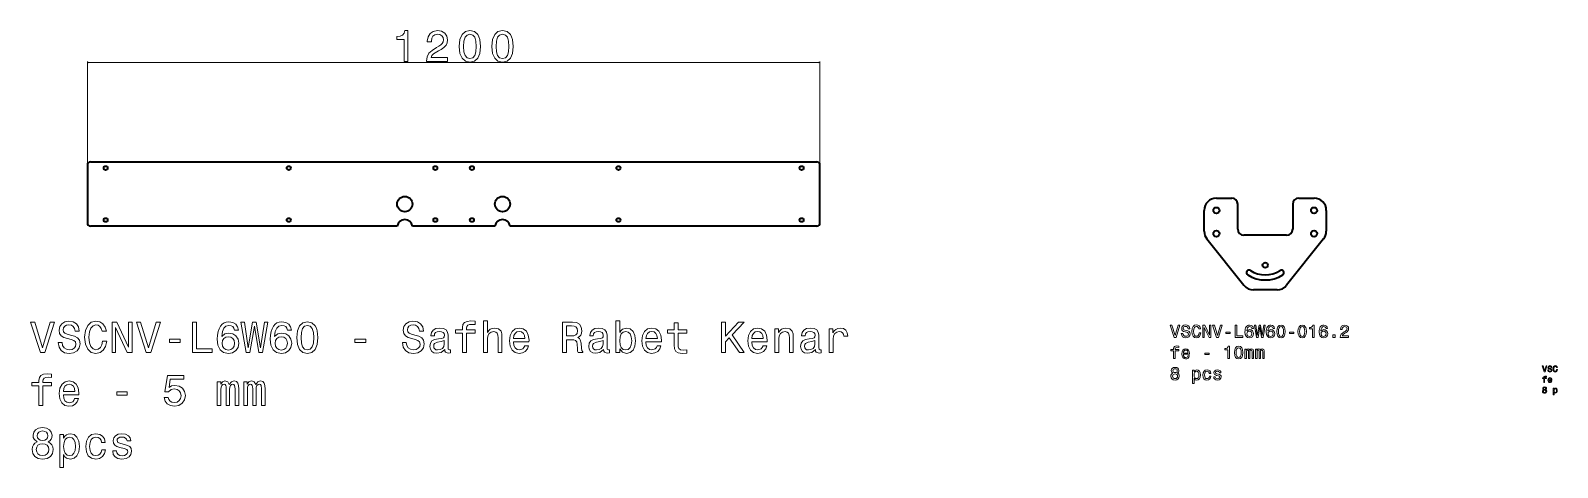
# Model space of a CAD drawing. Extents: x -6853 to 6025, y 489 to 1946.
# Drawn here: x -6853 to -4352, y 767 to 1481 of the extents above; entities that cross this region are included whole.
import ezdxf

# ---------------------------------------------------------------- set-up
doc = ezdxf.new("R2010")
doc.units = 0

msp = doc.modelspace()

# ---------------------------------------------------------------- linework, layer by layer
at = {"color": 7, "lineweight": 13}
for p, q in [((-6759.9, 1263.4), (-6759.9, 1430.8)), ((-6759.9, 1428.8), (-5559.9, 1428.8)), ((-5559.9, 1263.4), (-5559.9, 1430.8))]:
    msp.add_line(p, q, dxfattribs=at)
at = {"color": 7, "lineweight": 35}
for p, q in [((-6759.9, 1261.4), (-6759.9, 1166.4)), ((-6754.9, 1266.4), (-5564.9, 1266.4)), ((-5559.9, 1166.4), (-5559.9, 1261.4)), ((-4910.5, 1207.1), (-4885.5, 1207.1)), ((-4775.5, 1207.1), (-4750.5, 1207.1)), ((-4930.5, 1152.9), (-4930.5, 1187.1)), ((-4875.5, 1156.5), (-4875.5, 1197.1)), ((-4785.5, 1197.1), (-4785.5, 1156.5)), ((-4730.5, 1187.1), (-4730.5, 1152.9)), ((-6252.2, 1161.4), (-6754.9, 1161.4)), ((-6092.2, 1161.4), (-6227.5, 1161.4)), ((-5564.9, 1161.4), (-6067.5, 1161.4)), ((-4926.2, 1140.4), (-4865.5, 1064.6)), ((-4795.5, 1146.5), (-4865.5, 1146.5)), ((-4734.9, 1140.4), (-4795.5, 1064.6)), ((-4811.1, 1057.1), (-4849.9, 1057.1))]:
    msp.add_line(p, q, dxfattribs=at)
at = {"color": 7, "lineweight": 13}
for points in [[(-6241.2, 1430.8), (-6234.7, 1430.8), (-6234.7, 1481.2), (-6239.6, 1481.2), (-6240.9, 1476.8), (-6243.5, 1473.8), (-6247.4, 1472.1), (-6252.9, 1471.5), (-6252.9, 1466.4), (-6241.2, 1466.4)], [(-6204.1, 1430.8), (-6169.8, 1430.8), (-6169.8, 1437), (-6196.9, 1437), (-6195.4, 1440.4), (-6192.8, 1443.2), (-6184.8, 1448.3), (-6180.6, 1450.5), (-6175.8, 1453.6), (-6172.4, 1457.2), (-6170.5, 1461.4), (-6169.8, 1466.2), (-6171, 1472.3), (-6174.4, 1477.1), (-6179.6, 1480.1), (-6186.3, 1481.2), (-6193.2, 1479.9), (-6198.5, 1476.5), (-6201.8, 1471.1), (-6203, 1464), (-6203, 1463), (-6196.4, 1463), (-6196.4, 1463.6), (-6195.8, 1468.5), (-6193.8, 1472.1), (-6190.7, 1474.4), (-6186.6, 1475.2), (-6182.5, 1474.5), (-6179.4, 1472.7), (-6177.3, 1469.8), (-6176.6, 1466.3), (-6177.1, 1463), (-6178.5, 1460.2), (-6180.8, 1457.7), (-6184, 1455.6), (-6188.2, 1453.3), (-6195.3, 1448.8), (-6200.3, 1444.1), (-6203.2, 1438.3), (-6204.1, 1431)], [(-6150.6, 1455.2), (-6149.5, 1443.9), (-6146.1, 1435.8), (-6140.7, 1430.9), (-6133.2, 1429.4), (-6125.8, 1430.9), (-6120.4, 1435.8), (-6117.1, 1443.9), (-6115.9, 1455.2), (-6117.1, 1466.5), (-6118.4, 1470.9), (-6120.4, 1474.6), (-6125.8, 1479.5), (-6133.2, 1481.2), (-6140.7, 1479.5), (-6146.1, 1474.5), (-6149.5, 1466.5)], [(-6097.2, 1455.2), (-6096.1, 1443.9), (-6092.7, 1435.8), (-6087.3, 1430.9), (-6079.8, 1429.4), (-6072.4, 1430.9), (-6067, 1435.8), (-6063.7, 1443.9), (-6062.5, 1455.2), (-6063.7, 1466.5), (-6065.1, 1470.9), (-6067, 1474.6), (-6072.4, 1479.5), (-6079.8, 1481.2), (-6087.3, 1479.5), (-6092.7, 1474.5), (-6096.1, 1466.5)], [(-6143.6, 1455.2), (-6143.1, 1463.9), (-6141.3, 1470.2), (-6138, 1473.9), (-6133.2, 1475.2), (-6128.4, 1473.9), (-6125.2, 1470.2), (-6123.4, 1463.9), (-6122.8, 1455.2), (-6123.4, 1446.4), (-6125.2, 1440.2), (-6128.4, 1436.5), (-6133.2, 1435.3), (-6138, 1436.5), (-6141.3, 1440.2), (-6143.1, 1446.4)], [(-6090.3, 1455.2), (-6089.7, 1463.9), (-6087.9, 1470.2), (-6084.6, 1473.9), (-6079.8, 1475.2), (-6075.1, 1473.9), (-6071.8, 1470.2), (-6070, 1463.9), (-6069.4, 1455.2), (-6070, 1446.4), (-6071.8, 1440.2), (-6075.1, 1436.5), (-6079.8, 1435.3), (-6084.6, 1436.5), (-6087.9, 1440.2), (-6089.7, 1446.4)], [(-6820.7, 1004.6), (-6833.2, 962.1), (-6846.1, 1004.6), (-6852.9, 1004.6), (-6836.8, 954.6), (-6829.6, 954.6), (-6813.8, 1004.6)], [(-6801.2, 971.1), (-6807.8, 971.1), (-6806.3, 963.4), (-6802.7, 957.8), (-6797.2, 954.4), (-6789.7, 953.2), (-6782.3, 954.3), (-6776.7, 957.5), (-6773.2, 962.5), (-6771.9, 969), (-6773, 974.9), (-6776, 978.8), (-6780.9, 981.3), (-6787.4, 983.2), (-6793.1, 984.5), (-6796.7, 986.1), (-6798.8, 988.4), (-6799.5, 992), (-6798.8, 995.3), (-6797, 997.7), (-6794.1, 999.4), (-6790.1, 999.9), (-6786.1, 999.2), (-6782.9, 997.3), (-6780.8, 994), (-6779.8, 989.6), (-6773.3, 989.6), (-6773.3, 989.8), (-6774.4, 996.6), (-6777.8, 1001.6), (-6783.1, 1004.8), (-6790.3, 1005.9), (-6796.8, 1004.8), (-6801.9, 1001.8), (-6805.1, 997.1), (-6806.2, 991), (-6805.3, 985.6), (-6802.6, 981.9), (-6798.3, 979.5), (-6792.3, 977.6), (-6786.5, 976), (-6782.1, 974.4), (-6779.4, 972.1), (-6778.5, 968.3), (-6779.4, 964.5), (-6781.6, 961.6), (-6785, 959.8), (-6789.4, 959.2), (-6794.3, 960), (-6798, 962.3), (-6800.4, 966.1)], [(-6734.8, 973.1), (-6736.2, 967.1), (-6738.6, 962.8), (-6741.9, 960.1), (-6745.8, 959.2), (-6750.5, 960.5), (-6754.2, 964.4), (-6756.6, 970.8), (-6757.4, 979.6), (-6756.6, 988.3), (-6754.2, 994.7), (-6750.6, 998.6), (-6745.8, 999.9), (-6742.3, 999.2), (-6739.4, 997.2), (-6737.1, 994), (-6735.5, 989.5), (-6728.7, 989.5), (-6730.8, 996.3), (-6734.6, 1001.5), (-6739.7, 1004.8), (-6745.8, 1005.9), (-6753.4, 1004.1), (-6759.3, 999.1), (-6763, 990.8), (-6764.3, 979.6), (-6763, 968.3), (-6759.3, 960), (-6753.4, 954.9), (-6745.8, 953.2), (-6739.1, 954.6), (-6733.7, 958.4), (-6729.9, 964.6), (-6727.9, 973.1)], [(-6719.5, 954.6), (-6713.5, 954.6), (-6713.5, 995.6), (-6694.4, 954.6), (-6686.7, 954.6), (-6686.7, 1004.6), (-6692.7, 1004.6), (-6692.7, 963.6), (-6711.7, 1004.6), (-6719.5, 1004.6)], [(-6647.2, 1004.6), (-6659.7, 962.1), (-6672.6, 1004.6), (-6679.4, 1004.6), (-6663.3, 954.6), (-6656.1, 954.6), (-6640.3, 1004.6)], [(-6587.6, 954.6), (-6555.5, 954.6), (-6555.5, 960.6), (-6581, 960.6), (-6581, 1004.6), (-6587.6, 1004.6)], [(-6512.3, 991.1), (-6513.7, 996.9), (-6516.8, 1001.2), (-6521.7, 1004), (-6528.1, 1004.9), (-6532.3, 1004.4), (-6536, 1003), (-6539.2, 1000.8), (-6542, 997.6), (-6544.1, 993.7), (-6545.7, 988.9), (-6546.7, 983.2), (-6547, 976.8), (-6545.9, 966.5), (-6542.3, 959.1), (-6536.7, 954.6), (-6528.9, 953.1), (-6521.9, 954.4), (-6516.6, 957.8), (-6513.1, 963.1), (-6511.9, 969.9), (-6513.1, 976.8), (-6516.4, 982), (-6521.5, 985.3), (-6527.9, 986.5), (-6534.7, 985), (-6539.8, 980.9), (-6538.7, 988.9), (-6536.4, 994.5), (-6532.9, 997.9), (-6528, 999.1), (-6524.4, 998.5), (-6521.7, 997), (-6519.9, 994.5), (-6518.9, 991.1)], [(-6499.8, 954.6), (-6493.5, 954.6), (-6486.3, 997.9), (-6478.9, 954.6), (-6472.8, 954.6), (-6464, 1004.6), (-6469.8, 1004.6), (-6476, 962.1), (-6483.1, 1004.6), (-6489.4, 1004.6), (-6496.4, 962.1), (-6502.6, 1004.6), (-6508.5, 1004.6)], [(-6425.6, 991.1), (-6426.9, 996.9), (-6430.1, 1001.2), (-6435, 1004), (-6441.3, 1004.9), (-6445.6, 1004.4), (-6449.3, 1003), (-6452.5, 1000.8), (-6455.2, 997.6), (-6457.4, 993.7), (-6459, 988.9), (-6460, 983.2), (-6460.3, 976.8), (-6459.1, 966.5), (-6455.6, 959.1), (-6449.9, 954.6), (-6442.1, 953.1), (-6435.1, 954.4), (-6429.8, 957.8), (-6426.4, 963.1), (-6425.1, 969.9), (-6426.4, 976.8), (-6429.7, 982), (-6434.8, 985.3), (-6441.1, 986.5), (-6448, 985), (-6453.1, 980.9), (-6452, 988.9), (-6449.7, 994.5), (-6446.2, 997.9), (-6441.3, 999.1), (-6437.7, 998.5), (-6434.9, 997), (-6433.1, 994.5), (-6432.2, 991.1)], [(-6416.8, 979), (-6415.8, 967.7), (-6412.4, 959.6), (-6407, 954.7), (-6399.5, 953.1), (-6392.1, 954.7), (-6386.7, 959.6), (-6383.3, 967.7), (-6382.2, 979), (-6383.3, 990.2), (-6384.7, 994.7), (-6386.7, 998.4), (-6392.1, 1003.3), (-6399.5, 1004.9), (-6407, 1003.3), (-6412.4, 998.3), (-6415.8, 990.2)], [(-6237.4, 971.1), (-6243.9, 971.1), (-6242.5, 963.4), (-6238.9, 957.8), (-6233.3, 954.4), (-6225.8, 953.2), (-6218.4, 954.3), (-6212.9, 957.5), (-6209.3, 962.5), (-6208.1, 969), (-6209.1, 974.9), (-6212.2, 978.8), (-6217.1, 981.3), (-6223.6, 983.2), (-6229.2, 984.5), (-6232.9, 986.1), (-6235, 988.4), (-6235.6, 992), (-6235, 995.3), (-6233.1, 997.7), (-6230.2, 999.4), (-6226.3, 999.9), (-6222.2, 999.2), (-6219.1, 997.3), (-6217, 994), (-6216, 989.6), (-6209.4, 989.6), (-6209.4, 989.8), (-6210.6, 996.6), (-6214, 1001.6), (-6219.3, 1004.8), (-6226.5, 1005.9), (-6233, 1004.8), (-6238, 1001.8), (-6241.3, 997.1), (-6242.4, 991), (-6241.5, 985.6), (-6238.7, 981.9), (-6234.4, 979.5), (-6228.5, 977.6), (-6222.7, 976), (-6218.3, 974.4), (-6215.6, 972.1), (-6214.7, 968.3), (-6215.5, 964.5), (-6217.8, 961.6), (-6221.2, 959.8), (-6225.6, 959.2), (-6230.5, 960), (-6234.2, 962.3), (-6236.6, 966.1)], [(-6145.4, 986.5), (-6145.4, 954.6), (-6139, 954.6), (-6139, 986.5), (-6124.6, 986.5), (-6124.6, 992), (-6139, 992), (-6139, 994.3), (-6138.5, 997.2), (-6136.9, 999.2), (-6134.1, 1000.3), (-6130, 1000.7), (-6124.6, 1000.5), (-6124.6, 1005.9), (-6131.5, 1006.3), (-6137.7, 1005.6), (-6142, 1003.7), (-6144.6, 1000.3), (-6145.4, 995.5), (-6145.4, 992), (-6157, 992), (-6157, 986.5)], [(-6110.8, 954.6), (-6104.4, 954.6), (-6104.4, 976.9), (-6103.8, 982), (-6101.7, 985.8), (-6098.5, 988.1), (-6094.1, 988.9), (-6090.7, 988.2), (-6088.5, 986.3), (-6087.4, 983), (-6087.1, 978.7), (-6087.1, 954.6), (-6080.7, 954.6), (-6080.7, 980), (-6081, 985.1), (-6082.3, 989.4), (-6086.6, 993.2), (-6093.2, 994.6), (-6096.8, 994.1), (-6099.9, 992.7), (-6102.5, 990.6), (-6104.4, 987.6), (-6104.4, 1006.3), (-6110.8, 1006.3)], [(-5981.8, 954.6), (-5975.1, 954.6), (-5975.1, 975.7), (-5968.3, 975.7), (-5963.2, 975.5), (-5960.1, 974.4), (-5958.3, 972.1), (-5957.6, 967.8), (-5957.3, 961.3), (-5956.8, 957.1), (-5956, 954.6), (-5948.4, 954.6), (-5948.4, 955.9), (-5950.1, 957.9), (-5950.6, 961.7), (-5951.1, 969.8), (-5952.4, 975.7), (-5954, 977.6), (-5956.6, 979), (-5953.7, 980.8), (-5951.7, 983.3), (-5950.4, 986.5), (-5950, 990.3), (-5951, 996.3), (-5953.9, 1000.9), (-5958.6, 1003.6), (-5965.1, 1004.6), (-5981.8, 1004.6)], [(-5887.9, 960.5), (-5883.3, 955), (-5876.9, 953.2), (-5870.8, 954.6), (-5866, 958.7), (-5862.9, 965.2), (-5861.8, 973.9), (-5862.9, 982.7), (-5866, 989.1), (-5870.8, 993.2), (-5876.9, 994.6), (-5883.2, 992.7), (-5885.8, 990.4), (-5887.9, 987.3), (-5887.9, 1006.3), (-5894.3, 1006.3), (-5894.3, 954.6), (-5887.9, 954.6)], [(-5798.7, 986.5), (-5798.7, 967.2), (-5798.3, 960.9), (-5796.2, 956.6), (-5792.2, 954.1), (-5785.4, 953.2), (-5777.9, 953.6), (-5777.9, 959), (-5783.3, 958.6), (-5788.3, 959.2), (-5791, 961), (-5792.1, 964), (-5792.3, 968.2), (-5792.3, 986.5), (-5777.9, 986.5), (-5777.9, 992), (-5792.3, 992), (-5792.3, 1003.3), (-5798.7, 1003.3), (-5798.7, 992), (-5809.6, 992), (-5809.6, 986.5)], [(-5721.2, 954.6), (-5714.5, 954.6), (-5714.5, 972.4), (-5708.6, 978.7), (-5691.8, 954.6), (-5683.8, 954.6), (-5703.9, 983.5), (-5684.3, 1004.6), (-5693.1, 1004.6), (-5714.5, 981.4), (-5714.5, 1004.6), (-5721.2, 1004.6)], [(-6625.1, 971.1), (-6607.6, 971.1), (-6607.6, 976.8), (-6625.1, 976.8)], [(-6518.9, 969.8), (-6519.6, 965.3), (-6521.7, 961.8), (-6524.9, 959.5), (-6528.9, 958.8), (-6533.2, 959.5), (-6536.4, 961.8), (-6538.5, 965.2), (-6539.2, 969.8), (-6538.5, 974.2), (-6536.4, 977.6), (-6533.1, 979.8), (-6528.7, 980.6), (-6524.8, 979.8), (-6521.7, 977.7), (-6519.6, 974.3)], [(-6432.1, 969.8), (-6432.9, 965.3), (-6434.9, 961.8), (-6438.2, 959.5), (-6442.2, 958.8), (-6446.5, 959.5), (-6449.7, 961.8), (-6451.8, 965.2), (-6452.4, 969.8), (-6451.7, 974.2), (-6449.7, 977.6), (-6446.4, 979.8), (-6441.9, 980.6), (-6438, 979.8), (-6434.9, 977.7), (-6432.9, 974.3)], [(-6409.9, 979), (-6409.3, 987.7), (-6407.5, 994), (-6404.3, 997.6), (-6399.5, 998.9), (-6394.7, 997.6), (-6391.5, 994), (-6389.7, 987.7), (-6389.1, 979), (-6389.7, 970.2), (-6391.5, 963.9), (-6394.7, 960.3), (-6399.5, 959), (-6404.3, 960.3), (-6407.5, 963.9), (-6409.3, 970.2)], [(-6321.5, 971.1), (-6304, 971.1), (-6304, 976.8), (-6321.5, 976.8)], [(-6174.5, 959.6), (-6174.5, 959.4), (-6174.2, 956.9), (-6173.1, 955.2), (-6168.6, 953.8), (-6165, 954.4), (-6165, 959.3), (-6166.6, 959.1), (-6168.6, 960), (-6168.9, 962.9), (-6168.9, 982.9), (-6169.8, 988.1), (-6172.3, 991.7), (-6176.7, 993.8), (-6182.9, 994.6), (-6189, 993.8), (-6193.4, 991.3), (-6196.2, 987.5), (-6197.2, 982.4), (-6197.2, 982), (-6191.5, 982), (-6191, 985), (-6189.4, 987.2), (-6186.8, 988.5), (-6183.1, 989), (-6179.6, 988.6), (-6177.1, 987.6), (-6175.6, 985.7), (-6175.1, 983.1), (-6175.3, 980.1), (-6176.5, 978.6), (-6179.4, 977.8), (-6184.8, 977.3), (-6191, 976), (-6195.4, 973.7), (-6198, 970.1), (-6198.8, 964.7), (-6198, 960), (-6195.8, 956.4), (-6192.2, 954.2), (-6187.2, 953.4), (-6180.5, 954.9)], [(-6061.9, 972.1), (-6036.5, 972.1), (-6036.4, 975), (-6037.6, 983.3), (-6040.8, 989.5), (-6045.8, 993.2), (-6052.5, 994.6), (-6059.1, 993.2), (-6064.1, 989.1), (-6067.3, 982.6), (-6068.5, 973.9), (-6067.4, 965.1), (-6064.2, 958.6), (-6059.2, 954.6), (-6052.7, 953.2), (-6047.1, 954.1), (-6042.5, 956.6), (-6039.1, 960.5), (-6037.2, 965.7), (-6043.4, 965.7), (-6044.7, 962.8), (-6046.6, 960.6), (-6051.9, 958.9), (-6056, 959.7), (-6059.1, 962.2), (-6061.1, 966.3), (-6061.9, 971.9)], [(-6061.9, 977.4), (-6061.1, 982.4), (-6059.1, 986), (-6056.2, 988.3), (-6052.3, 989.1), (-6048.5, 988.3), (-6045.5, 986), (-6043.7, 982.4), (-6043.1, 977.4)], [(-5967, 998.4), (-5962.6, 998), (-5959.5, 996.6), (-5957.5, 994.1), (-5956.9, 990.2), (-5957.6, 986), (-5959.6, 983.5), (-5962.9, 982.2), (-5967.4, 981.8), (-5975.1, 981.8), (-5975.1, 998.4)], [(-5914.3, 959.6), (-5914.3, 959.4), (-5914, 956.9), (-5912.9, 955.2), (-5908.3, 953.8), (-5904.8, 954.4), (-5904.8, 959.3), (-5906.3, 959.1), (-5908.3, 960), (-5908.7, 962.9), (-5908.7, 982.9), (-5909.6, 988.1), (-5912.1, 991.7), (-5916.5, 993.8), (-5922.7, 994.6), (-5928.7, 993.8), (-5933.2, 991.3), (-5936, 987.5), (-5936.9, 982.4), (-5936.9, 982), (-5931.2, 982), (-5930.7, 985), (-5929.2, 987.2), (-5926.6, 988.5), (-5922.9, 989), (-5919.4, 988.6), (-5916.8, 987.6), (-5915.3, 985.7), (-5914.8, 983.1), (-5915.1, 980.1), (-5916.3, 978.6), (-5919.1, 977.8), (-5924.5, 977.3), (-5930.7, 976), (-5935.1, 973.7), (-5937.7, 970.1), (-5938.5, 964.7), (-5937.8, 960), (-5935.6, 956.4), (-5932, 954.2), (-5927, 953.4), (-5920.3, 954.9)], [(-5868.3, 973.9), (-5869, 967.5), (-5870.9, 962.7), (-5874, 959.8), (-5877.9, 958.9), (-5882.2, 959.8), (-5885.3, 962.7), (-5887.2, 967.4), (-5887.9, 973.9), (-5887.2, 980.4), (-5885.3, 985.1), (-5882.2, 987.9), (-5877.9, 988.9), (-5874, 987.9), (-5870.9, 985), (-5869, 980.4)], [(-5845, 972.1), (-5819.6, 972.1), (-5819.6, 975), (-5820.7, 983.3), (-5823.9, 989.5), (-5828.9, 993.2), (-5835.6, 994.6), (-5842.2, 993.2), (-5847.2, 989.1), (-5850.5, 982.6), (-5851.6, 973.9), (-5850.6, 965.1), (-5847.3, 958.6), (-5842.3, 954.6), (-5835.9, 953.2), (-5830.2, 954.1), (-5825.6, 956.6), (-5822.2, 960.5), (-5820.3, 965.7), (-5826.6, 965.7), (-5827.9, 962.8), (-5829.7, 960.6), (-5835.1, 958.9), (-5839.2, 959.7), (-5842.3, 962.2), (-5844.3, 966.3), (-5845, 971.9)], [(-5845, 977.4), (-5844.2, 982.4), (-5842.3, 986), (-5839.3, 988.3), (-5835.4, 989.1), (-5831.6, 988.3), (-5828.7, 986), (-5826.9, 982.4), (-5826.2, 977.4)], [(-5671.5, 972.1), (-5646.2, 972.1), (-5646.1, 975), (-5647.2, 983.3), (-5650.4, 989.5), (-5655.5, 993.2), (-5662.2, 994.6), (-5668.7, 993.2), (-5673.8, 989.1), (-5677, 982.6), (-5678.2, 973.9), (-5677.1, 965.1), (-5673.8, 958.6), (-5668.9, 954.6), (-5662.4, 953.2), (-5656.8, 954.1), (-5652.1, 956.6), (-5648.8, 960.5), (-5646.8, 965.7), (-5653.1, 965.7), (-5654.4, 962.8), (-5656.2, 960.6), (-5661.6, 958.9), (-5665.7, 959.7), (-5668.8, 962.2), (-5670.8, 966.3), (-5671.5, 971.9)], [(-5671.5, 977.4), (-5670.7, 982.4), (-5668.8, 986), (-5665.8, 988.3), (-5661.9, 989.1), (-5658.1, 988.3), (-5655.2, 986), (-5653.4, 982.4), (-5652.7, 977.4)], [(-5633.7, 954.6), (-5627.4, 954.6), (-5627.4, 976.9), (-5626.7, 982), (-5624.6, 985.8), (-5621.4, 988.1), (-5617.1, 988.9), (-5613.6, 988.2), (-5611.4, 986.3), (-5610.4, 983), (-5610, 978.7), (-5610, 954.6), (-5603.7, 954.6), (-5603.7, 980), (-5603.9, 985.1), (-5605.2, 989.4), (-5609.5, 993.2), (-5616.1, 994.6), (-5619.8, 994.1), (-5622.9, 992.7), (-5625.6, 990.4), (-5627.6, 987.3), (-5627.6, 993.2), (-5633.7, 993.2)], [(-5567.3, 959.6), (-5567.3, 959.4), (-5567, 956.9), (-5565.9, 955.2), (-5561.4, 953.8), (-5557.8, 954.4), (-5557.8, 959.3), (-5559.3, 959.1), (-5561.4, 960), (-5561.7, 962.9), (-5561.7, 982.9), (-5562.6, 988.1), (-5565.1, 991.7), (-5569.5, 993.8), (-5575.7, 994.6), (-5581.8, 993.8), (-5586.2, 991.3), (-5589, 987.5), (-5590, 982.4), (-5590, 982), (-5584.3, 982), (-5583.8, 985), (-5582.2, 987.2), (-5579.6, 988.5), (-5575.9, 989), (-5572.4, 988.6), (-5569.9, 987.6), (-5568.4, 985.7), (-5567.8, 983.1), (-5568.1, 980.1), (-5569.3, 978.6), (-5572.2, 977.8), (-5577.6, 977.3), (-5583.8, 976), (-5588.2, 973.7), (-5590.8, 970.1), (-5591.6, 964.7), (-5590.8, 960), (-5588.6, 956.4), (-5585, 954.2), (-5580, 953.4), (-5573.3, 954.9)], [(-5544.6, 954.6), (-5538.2, 954.6), (-5538.2, 976.7), (-5537.6, 982), (-5535.6, 985.8), (-5532.5, 988.1), (-5528.2, 988.9), (-5525.1, 988.4), (-5522.7, 987), (-5521.2, 984.5), (-5520.7, 981.2), (-5514.3, 981.2), (-5515.2, 987.1), (-5517.6, 991.2), (-5521.5, 993.8), (-5526.9, 994.6), (-5530.6, 994), (-5533.8, 992.6), (-5536.6, 990.2), (-5538.8, 986.8), (-5538.8, 993.2), (-5544.6, 993.2)], [(-4973.2, 999.4), (-4978.2, 982.3), (-4983.3, 999.4), (-4986.1, 999.4), (-4979.6, 979.3), (-4976.7, 979.3), (-4970.4, 999.4)], [(-4965.4, 985.9), (-4968, 985.9), (-4967.4, 982.9), (-4966, 980.6), (-4963.8, 979.3), (-4960.8, 978.8), (-4957.8, 979.2), (-4955.6, 980.5), (-4954.2, 982.5), (-4953.7, 985.1), (-4954.1, 987.5), (-4955.3, 989), (-4957.3, 990), (-4959.9, 990.8), (-4962.1, 991.3), (-4963.6, 992), (-4964.4, 992.9), (-4964.7, 994.3), (-4964.4, 995.6), (-4963.7, 996.6), (-4962.5, 997.3), (-4960.9, 997.5), (-4959.3, 997.2), (-4958.1, 996.4), (-4957.2, 995.1), (-4956.8, 993.4), (-4954.2, 993.4), (-4954.2, 993.4), (-4954.7, 996.1), (-4956, 998.2), (-4958.2, 999.4), (-4961, 999.9), (-4963.6, 999.4), (-4965.6, 998.2), (-4966.9, 996.3), (-4967.4, 993.9), (-4967, 991.8), (-4965.9, 990.3), (-4964.2, 989.3), (-4961.8, 988.6), (-4959.5, 987.9), (-4957.7, 987.3), (-4956.7, 986.3), (-4956.3, 984.8), (-4956.7, 983.3), (-4957.5, 982.2), (-4958.9, 981.4), (-4960.7, 981.2), (-4962.6, 981.5), (-4964.1, 982.4), (-4965.1, 983.9)], [(-4938.8, 986.8), (-4939.4, 984.4), (-4940.3, 982.6), (-4941.7, 981.6), (-4943.2, 981.2), (-4945.1, 981.7), (-4946.6, 983.3), (-4947.5, 985.8), (-4947.9, 989.3), (-4947.5, 992.8), (-4946.6, 995.4), (-4945.1, 996.9), (-4943.2, 997.5), (-4941.8, 997.2), (-4940.7, 996.4), (-4939.7, 995.1), (-4939.1, 993.3), (-4936.4, 993.3), (-4937.2, 996.1), (-4938.7, 998.1), (-4940.8, 999.4), (-4943.2, 999.9), (-4946.3, 999.2), (-4948.6, 997.1), (-4950.1, 993.8), (-4950.6, 989.3), (-4950.1, 984.8), (-4948.6, 981.5), (-4946.3, 979.5), (-4943.2, 978.8), (-4940.5, 979.3), (-4938.4, 980.9), (-4936.9, 983.4), (-4936, 986.8)], [(-4932.7, 979.3), (-4930.3, 979.3), (-4930.3, 995.7), (-4922.6, 979.3), (-4919.6, 979.3), (-4919.6, 999.3), (-4922, 999.3), (-4922, 982.9), (-4929.6, 999.3), (-4932.7, 999.3)], [(-4903.8, 999.4), (-4908.8, 982.3), (-4913.9, 999.4), (-4916.7, 999.4), (-4910.2, 979.3), (-4907.3, 979.3), (-4901, 999.4)], [(-4894.9, 985.9), (-4887.9, 985.9), (-4887.9, 988.2), (-4894.9, 988.2)], [(-4879.9, 979.3), (-4867.1, 979.3), (-4867.1, 981.8), (-4877.3, 981.8), (-4877.3, 999.3), (-4879.9, 999.3)], [(-4849.8, 993.9), (-4850.4, 996.3), (-4851.6, 998), (-4853.6, 999.1), (-4856.1, 999.5), (-4857.8, 999.3), (-4859.3, 998.7), (-4860.6, 997.8), (-4861.7, 996.6), (-4862.6, 995), (-4863.2, 993.1), (-4863.6, 990.8), (-4863.7, 988.2), (-4863.3, 984.1), (-4861.8, 981.2), (-4859.6, 979.4), (-4856.5, 978.8), (-4853.7, 979.3), (-4851.5, 980.6), (-4850.1, 982.8), (-4849.6, 985.5), (-4850.1, 988.2), (-4851.5, 990.3), (-4853.5, 991.6), (-4856, 992.1), (-4858.8, 991.5), (-4860.8, 989.9), (-4860.4, 993.1), (-4859.5, 995.3), (-4858.1, 996.7), (-4856.1, 997.1), (-4854.7, 996.9), (-4853.6, 996.3), (-4852.8, 995.3), (-4852.5, 993.9)], [(-4852.4, 985.4), (-4852.8, 983.6), (-4853.6, 982.2), (-4854.9, 981.3), (-4856.5, 981), (-4858.2, 981.3), (-4859.5, 982.2), (-4860.3, 983.6), (-4860.6, 985.4), (-4860.3, 987.2), (-4859.5, 988.6), (-4858.2, 989.4), (-4856.4, 989.7), (-4854.8, 989.4), (-4853.6, 988.6), (-4852.8, 987.2)], [(-4844.8, 979.3), (-4842.3, 979.3), (-4839.4, 996.7), (-4836.5, 979.3), (-4834, 979.3), (-4830.5, 999.4), (-4832.8, 999.4), (-4835.3, 982.3), (-4838.2, 999.4), (-4840.7, 999.4), (-4843.5, 982.3), (-4845.9, 999.4), (-4848.3, 999.4)], [(-4815.1, 993.9), (-4815.7, 996.3), (-4816.9, 998), (-4818.9, 999.1), (-4821.4, 999.5), (-4823.1, 999.3), (-4824.6, 998.7), (-4825.9, 997.8), (-4827, 996.6), (-4827.9, 995), (-4828.5, 993.1), (-4828.9, 990.8), (-4829, 988.2), (-4828.6, 984.1), (-4827.1, 981.2), (-4824.9, 979.4), (-4821.8, 978.8), (-4819, 979.3), (-4816.8, 980.6), (-4815.4, 982.8), (-4815, 985.5), (-4815.4, 988.2), (-4816.8, 990.3), (-4818.8, 991.6), (-4821.4, 992.1), (-4824.1, 991.5), (-4826.1, 989.9), (-4825.7, 993.1), (-4824.8, 995.3), (-4823.4, 996.7), (-4821.4, 997.1), (-4820, 996.9), (-4818.9, 996.3), (-4818.2, 995.3), (-4817.8, 993.9)], [(-4817.7, 985.4), (-4818.1, 983.6), (-4818.9, 982.2), (-4820.2, 981.3), (-4821.8, 981), (-4823.5, 981.3), (-4824.8, 982.2), (-4825.6, 983.6), (-4825.9, 985.4), (-4825.6, 987.2), (-4824.8, 988.6), (-4823.5, 989.4), (-4821.7, 989.7), (-4820.1, 989.4), (-4818.9, 988.6), (-4818.1, 987.2)], [(-4811.6, 989.1), (-4811.2, 984.6), (-4809.9, 981.4), (-4807.7, 979.4), (-4804.7, 978.8), (-4801.7, 979.4), (-4799.6, 981.4), (-4798.2, 984.6), (-4797.8, 989.1), (-4798.2, 993.6), (-4798.8, 995.4), (-4799.6, 996.9), (-4801.7, 998.8), (-4804.7, 999.5), (-4807.7, 998.8), (-4809.9, 996.8), (-4811.2, 993.6)], [(-4808.9, 989.1), (-4808.6, 992.6), (-4807.9, 995.1), (-4806.6, 996.6), (-4804.7, 997.1), (-4802.8, 996.6), (-4801.5, 995.1), (-4800.8, 992.6), (-4800.5, 989.1), (-4800.8, 985.6), (-4801.5, 983.1), (-4802.8, 981.6), (-4804.7, 981.1), (-4806.6, 981.6), (-4807.9, 983.1), (-4808.6, 985.6)], [(-4790.8, 985.9), (-4783.9, 985.9), (-4783.9, 988.2), (-4790.8, 988.2)], [(-4776.9, 989.1), (-4776.5, 984.6), (-4775.2, 981.4), (-4773, 979.4), (-4770, 978.8), (-4767, 979.4), (-4764.9, 981.4), (-4763.5, 984.6), (-4763.1, 989.1), (-4763.5, 993.6), (-4764.1, 995.4), (-4764.9, 996.9), (-4767, 998.8), (-4770, 999.5), (-4773, 998.8), (-4775.2, 996.8), (-4776.5, 993.6)], [(-4774.2, 989.1), (-4773.9, 992.6), (-4773.2, 995.1), (-4771.9, 996.6), (-4770, 997.1), (-4768.1, 996.6), (-4766.8, 995.1), (-4766.1, 992.6), (-4765.8, 989.1), (-4766.1, 985.6), (-4766.8, 983.1), (-4768.1, 981.6), (-4770, 981.1), (-4771.9, 981.6), (-4773.2, 983.1), (-4773.9, 985.6)], [(-4753.2, 979.3), (-4750.5, 979.3), (-4750.5, 999.5), (-4752.5, 999.5), (-4753, 997.7), (-4754.1, 996.5), (-4755.6, 995.8), (-4757.8, 995.6), (-4757.8, 993.6), (-4753.2, 993.6)], [(-4728.4, 993.9), (-4728.9, 996.3), (-4730.2, 998), (-4732.2, 999.1), (-4734.7, 999.5), (-4736.4, 999.3), (-4737.9, 998.7), (-4739.2, 997.8), (-4740.3, 996.6), (-4741.1, 995), (-4741.8, 993.1), (-4742.2, 990.8), (-4742.3, 988.2), (-4741.8, 984.1), (-4740.4, 981.2), (-4738.1, 979.4), (-4735, 978.8), (-4732.2, 979.3), (-4730.1, 980.6), (-4728.7, 982.8), (-4728.2, 985.5), (-4728.7, 988.2), (-4730, 990.3), (-4732.1, 991.6), (-4734.6, 992.1), (-4737.3, 991.5), (-4739.4, 989.9), (-4739, 993.1), (-4738, 995.3), (-4736.6, 996.7), (-4734.7, 997.1), (-4733.2, 996.9), (-4732.1, 996.3), (-4731.4, 995.3), (-4731, 993.9)], [(-4731, 985.4), (-4731.3, 983.6), (-4732.1, 982.2), (-4733.4, 981.3), (-4735, 981), (-4736.7, 981.3), (-4738, 982.2), (-4738.9, 983.6), (-4739.1, 985.4), (-4738.8, 987.2), (-4738, 988.6), (-4736.7, 989.4), (-4734.9, 989.7), (-4733.4, 989.4), (-4732.1, 988.6), (-4731.3, 987.2)], [(-4719.9, 979.3), (-4716, 979.3), (-4716, 983.6), (-4719.9, 983.6)], [(-4707.6, 979.3), (-4693.9, 979.3), (-4693.9, 981.8), (-4704.8, 981.8), (-4704.1, 983.2), (-4703.1, 984.3), (-4699.9, 986.3), (-4698.2, 987.2), (-4696.3, 988.4), (-4695, 989.9), (-4694.2, 991.6), (-4693.9, 993.5), (-4694.4, 995.9), (-4695.7, 997.8), (-4697.8, 999), (-4700.5, 999.5), (-4703.3, 999), (-4705.4, 997.6), (-4706.7, 995.5), (-4707.2, 992.6), (-4707.2, 992.2), (-4704.5, 992.2), (-4704.5, 992.4), (-4704.3, 994.4), (-4703.5, 995.8), (-4702.3, 996.8), (-4700.6, 997.1), (-4699, 996.8), (-4697.7, 996.1), (-4696.9, 995), (-4696.6, 993.5), (-4696.8, 992.2), (-4697.4, 991.1), (-4698.3, 990.1), (-4699.6, 989.2), (-4701.3, 988.3), (-4704.1, 986.5), (-4706.1, 984.6), (-4707.3, 982.3), (-4707.6, 979.4)], [(-6175.3, 968.1), (-6176.1, 964.4), (-6178.4, 961.5), (-6181.9, 959.6), (-6186.1, 959), (-6188.9, 959.3), (-6190.8, 960.5), (-6192.1, 962.5), (-6192.4, 965.3), (-6192.1, 967.8), (-6191, 969.6), (-6186.4, 971.6), (-6180.5, 972.5), (-6175.3, 974.2)], [(-5915, 968.1), (-5915.9, 964.4), (-5918.2, 961.5), (-5921.7, 959.6), (-5925.9, 959), (-5928.7, 959.3), (-5930.6, 960.5), (-5931.8, 962.5), (-5932.2, 965.3), (-5931.9, 967.8), (-5930.7, 969.6), (-5926.1, 971.6), (-5920.3, 972.5), (-5915, 974.2)], [(-5568.1, 968.1), (-5568.9, 964.4), (-5571.2, 961.5), (-5574.7, 959.6), (-5578.9, 959), (-5581.7, 959.3), (-5583.6, 960.5), (-5584.9, 962.5), (-5585.2, 965.3), (-5584.9, 967.8), (-5583.8, 969.6), (-5579.2, 971.6), (-5573.3, 972.5), (-5568.1, 974.2)], [(-4980.6, 957.6), (-4980.6, 944.8), (-4978.1, 944.8), (-4978.1, 957.6), (-4972.3, 957.6), (-4972.3, 959.7), (-4978.1, 959.7), (-4978.1, 960.7), (-4977.9, 961.8), (-4977.2, 962.6), (-4976.1, 963.1), (-4974.5, 963.3), (-4972.3, 963.1), (-4972.3, 965.3), (-4975.1, 965.5), (-4977.5, 965.2), (-4979.3, 964.4), (-4980.3, 963.1), (-4980.6, 961.2), (-4980.6, 959.7), (-4985.3, 959.7), (-4985.3, 957.6)], [(-4964.6, 951.8), (-4954.4, 951.8), (-4954.4, 953), (-4954.9, 956.3), (-4956.1, 958.8), (-4958.2, 960.3), (-4960.8, 960.8), (-4963.5, 960.2), (-4965.5, 958.6), (-4966.8, 956), (-4967.2, 952.5), (-4966.8, 949), (-4965.5, 946.4), (-4963.5, 944.8), (-4960.9, 944.2), (-4958.7, 944.6), (-4956.8, 945.6), (-4955.5, 947.1), (-4954.7, 949.2), (-4957.2, 949.2), (-4957.7, 948.1), (-4958.5, 947.2), (-4960.6, 946.5), (-4962.2, 946.8), (-4963.5, 947.8), (-4964.3, 949.5), (-4964.6, 951.7)], [(-4964.6, 953.9), (-4964.3, 955.9), (-4963.5, 957.4), (-4962.3, 958.3), (-4960.7, 958.6), (-4959.2, 958.3), (-4958, 957.4), (-4957.3, 955.9), (-4957.1, 953.9)], [(-4929.6, 951.4), (-4922.6, 951.4), (-4922.6, 953.7), (-4929.6, 953.7)], [(-4892, 944.8), (-4889.3, 944.8), (-4889.3, 964.9), (-4891.3, 964.9), (-4891.8, 963.2), (-4892.8, 962), (-4894.4, 961.3), (-4896.6, 961.1), (-4896.6, 959), (-4892, 959)], [(-4881, 954.6), (-4880.6, 950), (-4879.2, 946.8), (-4877.1, 944.8), (-4874.1, 944.2), (-4871.1, 944.8), (-4869, 946.8), (-4867.6, 950), (-4867.2, 954.6), (-4867.6, 959), (-4868.2, 960.8), (-4869, 962.3), (-4871.1, 964.3), (-4874.1, 964.9), (-4877.1, 964.3), (-4879.2, 962.3), (-4880.6, 959)], [(-4878.3, 954.6), (-4878, 958), (-4877.3, 960.5), (-4876, 962), (-4874.1, 962.5), (-4872.2, 962), (-4870.9, 960.5), (-4870.2, 958), (-4869.9, 954.6), (-4870.2, 951), (-4870.9, 948.5), (-4872.2, 947.1), (-4874.1, 946.6), (-4876, 947.1), (-4877.3, 948.5), (-4878, 951)], [(-4863.7, 944.8), (-4861.4, 944.8), (-4861.4, 955.1), (-4861.2, 956.7), (-4860.8, 957.8), (-4860.1, 958.5), (-4859.3, 958.7), (-4858.6, 958.5), (-4858.1, 957.9), (-4857.9, 956.9), (-4857.8, 955.6), (-4857.8, 944.8), (-4855.6, 944.8), (-4855.6, 955.1), (-4855.5, 956.7), (-4855, 957.8), (-4854.3, 958.5), (-4853.5, 958.7), (-4852.8, 958.5), (-4852.3, 957.9), (-4852, 955.6), (-4852, 944.8), (-4849.7, 944.8), (-4849.7, 955.5), (-4849.9, 957.7), (-4850.3, 959.4), (-4851.2, 960.4), (-4852.7, 960.8), (-4854.5, 960.2), (-4855.8, 958.6), (-4856.9, 960.2), (-4858.7, 960.8), (-4860.3, 960.2), (-4861.5, 958.6), (-4861.5, 960.3), (-4863.7, 960.3)], [(-4846.4, 944.8), (-4844, 944.8), (-4844, 955.1), (-4843.9, 956.7), (-4843.5, 957.8), (-4842.8, 958.5), (-4841.9, 958.7), (-4841.2, 958.5), (-4840.8, 957.9), (-4840.5, 956.9), (-4840.5, 955.6), (-4840.5, 944.8), (-4838.3, 944.8), (-4838.3, 955.1), (-4838.1, 956.7), (-4837.7, 957.8), (-4837, 958.5), (-4836.1, 958.7), (-4835.4, 958.5), (-4835, 957.9), (-4834.7, 955.6), (-4834.7, 944.8), (-4832.4, 944.8), (-4832.4, 955.5), (-4832.5, 957.7), (-4833, 959.4), (-4833.9, 960.4), (-4835.4, 960.8), (-4837.1, 960.2), (-4838.5, 958.6), (-4839.6, 960.2), (-4841.4, 960.8), (-4843, 960.2), (-4844.1, 958.6), (-4844.1, 960.3), (-4846.4, 960.3)], [(-4981.8, 921), (-4983.2, 920.2), (-4984.2, 919.1), (-4984.9, 917.7), (-4985.1, 916), (-4984.6, 913.4), (-4983.3, 911.4), (-4981.1, 910.1), (-4978.2, 909.7), (-4975.3, 910.1), (-4973.1, 911.4), (-4971.8, 913.4), (-4971.3, 916), (-4971.5, 917.7), (-4972.1, 919.1), (-4973.2, 920.2), (-4974.6, 921), (-4973.5, 921.7), (-4972.6, 922.6), (-4972.2, 923.8), (-4972, 925.2), (-4972.4, 927.3), (-4973.7, 928.9), (-4975.6, 930), (-4978.2, 930.4), (-4980.8, 930), (-4982.7, 928.9), (-4984, 927.3), (-4984.4, 925.2), (-4984.3, 923.8), (-4983.8, 922.6)], [(-4981.7, 925), (-4981.4, 926.3), (-4980.7, 927.2), (-4979.6, 927.8), (-4978.2, 928.1), (-4976.7, 927.8), (-4975.6, 927.2), (-4975, 926.3), (-4974.7, 925), (-4975, 923.7), (-4975.6, 922.7), (-4976.7, 922), (-4978.2, 921.8), (-4979.6, 922), (-4980.7, 922.7), (-4981.4, 923.7)], [(-4947.1, 923.3), (-4947.1, 925.7), (-4949.6, 925.7), (-4949.6, 904.2), (-4947.1, 904.2), (-4947.1, 912.6), (-4946.2, 911.2), (-4945.2, 910.3), (-4942.6, 909.7), (-4940.2, 910.2), (-4938.3, 911.9), (-4937.1, 914.5), (-4936.6, 918), (-4937.1, 921.5), (-4938.3, 924.1), (-4940.2, 925.7), (-4942.6, 926.3), (-4944, 926.1), (-4945.2, 925.5), (-4946.2, 924.6)], [(-4922.2, 920.6), (-4919.7, 920.6), (-4920.3, 922.9), (-4921.5, 924.7), (-4923.4, 925.8), (-4925.9, 926.3), (-4928.7, 925.7), (-4930.8, 924.1), (-4932.1, 921.4), (-4932.6, 917.9), (-4932.2, 914.4), (-4930.9, 911.8), (-4928.8, 910.2), (-4926, 909.7), (-4923.5, 910.1), (-4921.6, 911.3), (-4920.3, 913.2), (-4919.7, 915.8), (-4922.1, 915.8), (-4922.6, 914.1), (-4923.4, 912.9), (-4924.5, 912.2), (-4925.9, 912), (-4927.7, 912.3), (-4929, 913.5), (-4929.7, 915.4), (-4930, 918), (-4929.7, 920.6), (-4928.9, 922.5), (-4927.6, 923.6), (-4925.9, 924), (-4924.4, 923.8), (-4923.3, 923.1), (-4922.6, 922)], [(-4907.2, 919.2), (-4909.6, 919.8), (-4911.4, 920.5), (-4912, 921.8), (-4911.9, 922.8), (-4911.3, 923.5), (-4910.3, 923.9), (-4908.9, 924.1), (-4907.5, 923.9), (-4906.5, 923.4), (-4905.8, 922.6), (-4905.5, 921.6), (-4903, 921.6), (-4903, 921.6), (-4903.4, 923.5), (-4904.6, 925), (-4906.5, 925.9), (-4908.9, 926.3), (-4911.3, 925.9), (-4913.1, 925), (-4914.2, 923.5), (-4914.6, 921.8), (-4914.3, 920), (-4913.5, 918.8), (-4912.2, 918), (-4910.3, 917.3), (-4907.4, 916.7), (-4905.7, 915.9), (-4905.2, 915.4), (-4905.1, 914.5), (-4905.3, 913.4), (-4906, 912.6), (-4907.1, 912.1), (-4908.6, 911.9), (-4910.2, 912.1), (-4911.4, 912.7), (-4912.2, 913.7), (-4912.5, 915), (-4914.9, 915), (-4914.5, 912.7), (-4913.3, 911.1), (-4911.5, 910.1), (-4908.9, 909.7), (-4906.2, 910.1), (-4904.2, 911.1), (-4903, 912.7), (-4902.5, 914.8), (-4902.8, 916.6), (-4903.7, 917.8), (-4905.2, 918.6)], [(-4370.4, 933), (-4372.9, 924.5), (-4375.5, 933), (-4376.9, 933), (-4373.7, 923), (-4372.2, 923), (-4369.1, 933)], [(-4366.5, 926.3), (-4367.9, 926.3), (-4367.6, 924.8), (-4366.9, 923.7), (-4365.7, 923), (-4364.2, 922.7), (-4362.8, 923), (-4361.7, 923.6), (-4360.9, 924.6), (-4360.7, 925.9), (-4360.9, 927.1), (-4361.5, 927.8), (-4362.5, 928.4), (-4363.8, 928.7), (-4364.9, 929), (-4365.7, 929.3), (-4366.1, 929.8), (-4366.2, 930.5), (-4366.1, 931.1), (-4365.7, 931.6), (-4365.1, 932), (-4364.3, 932.1), (-4363.5, 931.9), (-4362.9, 931.6), (-4362.5, 930.9), (-4362.3, 930), (-4361, 930), (-4361, 930.1), (-4361.2, 931.4), (-4361.9, 932.4), (-4362.9, 933.1), (-4364.4, 933.3), (-4365.7, 933.1), (-4366.7, 932.4), (-4367.3, 931.5), (-4367.6, 930.3), (-4367.4, 929.2), (-4366.8, 928.5), (-4366, 928), (-4364.8, 927.6), (-4363.6, 927.3), (-4362.7, 927), (-4362.2, 926.5), (-4362, 925.8), (-4362.2, 925), (-4362.6, 924.4), (-4363.3, 924.1), (-4364.2, 923.9), (-4365.2, 924.1), (-4365.9, 924.6), (-4366.4, 925.3)], [(-4353.3, 926.7), (-4353.6, 925.5), (-4354, 924.6), (-4354.7, 924.1), (-4355.5, 923.9), (-4356.4, 924.2), (-4357.1, 925), (-4357.6, 926.2), (-4357.8, 928), (-4357.6, 929.8), (-4357.2, 931), (-4356.4, 931.8), (-4355.5, 932.1), (-4354.8, 931.9), (-4354.2, 931.5), (-4353.7, 930.9), (-4353.4, 930), (-4352, 930), (-4352.5, 931.4), (-4353.2, 932.4), (-4354.2, 933.1), (-4355.5, 933.3), (-4357, 932.9), (-4358.2, 931.9), (-4358.9, 930.3), (-4359.2, 928), (-4358.9, 925.8), (-4358.2, 924.1), (-4357, 923.1), (-4355.5, 922.7), (-4354.1, 923), (-4353, 923.8), (-4352.3, 925), (-4351.9, 926.7)], [(-6839.3, 900.2), (-6839.3, 868.2), (-6833, 868.2), (-6833, 900.2), (-6818.6, 900.2), (-6818.6, 905.6), (-6833, 905.6), (-6833, 907.9), (-6832.5, 910.8), (-6830.8, 912.8), (-6828, 913.9), (-6824, 914.4), (-6818.6, 914.1), (-6818.6, 919.5), (-6825.4, 919.9), (-6831.6, 919.3), (-6835.9, 917.3), (-6838.5, 913.9), (-6839.3, 909.1), (-6839.3, 905.6), (-6850.9, 905.6), (-6850.9, 900.2)], [(-6799.2, 885.7), (-6773.8, 885.7), (-6773.8, 888.6), (-6774.9, 896.9), (-6778.1, 903.1), (-6783.1, 906.9), (-6789.8, 908.2), (-6796.4, 906.8), (-6801.4, 902.8), (-6804.7, 896.2), (-6805.8, 887.6), (-6804.7, 878.7), (-6801.5, 872.2), (-6796.5, 868.2), (-6790, 866.8), (-6784.4, 867.7), (-6779.8, 870.2), (-6776.4, 874.1), (-6774.5, 879.3), (-6780.7, 879.3), (-6782, 876.4), (-6783.9, 874.2), (-6789.2, 872.5), (-6793.4, 873.3), (-6796.5, 875.8), (-6798.5, 879.9), (-6799.2, 885.5)], [(-6799.2, 891), (-6798.4, 896), (-6796.5, 899.7), (-6793.5, 901.9), (-6789.6, 902.7), (-6785.8, 901.9), (-6782.8, 899.7), (-6781, 896), (-6780.4, 891)], [(-6634.2, 881.2), (-6632.6, 875.3), (-6629.1, 870.7), (-6623.9, 867.8), (-6617.3, 866.7), (-6610, 868), (-6604.3, 871.6), (-6600.7, 877.2), (-6599.3, 884.4), (-6600.6, 891.1), (-6604, 896.3), (-6609.4, 899.7), (-6616.4, 901), (-6621.8, 900.1), (-6626, 897.7), (-6624, 911.2), (-6602.1, 911.2), (-6602.1, 917.1), (-6628.8, 917.1), (-6632.8, 890.6), (-6627, 890.6), (-6622.8, 894), (-6617.5, 895.2), (-6612.9, 894.4), (-6609.3, 892.1), (-6607.1, 888.6), (-6606.3, 884), (-6607.1, 879.5), (-6609.4, 876), (-6612.9, 873.7), (-6617.5, 872.9), (-6621.3, 873.4), (-6624.3, 875.1), (-6626.4, 877.7), (-6627.5, 881.2)], [(-6547, 868.2), (-6541.2, 868.2), (-6541.2, 894), (-6540.8, 897.9), (-6539.8, 900.7), (-6538.1, 902.4), (-6535.9, 903), (-6534.2, 902.5), (-6533.1, 901), (-6532.5, 898.6), (-6532.3, 895.3), (-6532.3, 868.2), (-6526.8, 868.2), (-6526.8, 894), (-6526.4, 897.9), (-6525.3, 900.7), (-6523.6, 902.4), (-6521.5, 903), (-6519.7, 902.5), (-6518.6, 901), (-6517.8, 895.3), (-6517.8, 868.2), (-6512, 868.2), (-6512, 894.9), (-6512.4, 900.5), (-6513.5, 904.7), (-6515.8, 907.3), (-6519.6, 908.2), (-6524, 906.8), (-6527.4, 902.6), (-6530, 906.7), (-6534.5, 908.2), (-6538.6, 906.8), (-6541.4, 902.8), (-6541.4, 906.9), (-6547, 906.9)], [(-6503.7, 868.2), (-6497.8, 868.2), (-6497.8, 894), (-6497.5, 897.9), (-6496.4, 900.7), (-6494.7, 902.4), (-6492.6, 903), (-6490.8, 902.5), (-6489.7, 901), (-6489.1, 898.6), (-6488.9, 895.3), (-6488.9, 868.2), (-6483.4, 868.2), (-6483.4, 894), (-6483.1, 897.9), (-6482, 900.7), (-6480.2, 902.4), (-6478.1, 903), (-6476.4, 902.5), (-6475.2, 901), (-6474.5, 895.3), (-6474.5, 868.2), (-6468.6, 868.2), (-6468.6, 894.9), (-6469, 900.5), (-6470.2, 904.7), (-6472.5, 907.3), (-6476.2, 908.2), (-6480.6, 906.8), (-6484, 902.6), (-6486.7, 906.7), (-6491.1, 908.2), (-6495.2, 906.8), (-6498, 902.8), (-6498, 906.9), (-6503.7, 906.9)], [(-4982.3, 916), (-4982, 917.5), (-4981.2, 918.7), (-4979.9, 919.5), (-4978.2, 919.7), (-4976.5, 919.5), (-4975.2, 918.7), (-4974.3, 917.5), (-4974.1, 916), (-4974.3, 914.4), (-4975.2, 913.1), (-4976.5, 912.3), (-4978.2, 912.1), (-4979.9, 912.3), (-4981.2, 913.1), (-4982, 914.4)], [(-4943.1, 912), (-4944.8, 912.3), (-4946, 913.5), (-4946.8, 915.4), (-4947, 918), (-4946.8, 920.6), (-4946, 922.4), (-4944.8, 923.6), (-4943.1, 924), (-4941.5, 923.6), (-4940.3, 922.4), (-4939.5, 920.5), (-4939.2, 918), (-4939.5, 915.4), (-4940.3, 913.5), (-4941.5, 912.3)], [(-4374.2, 912.1), (-4374.2, 905.7), (-4372.9, 905.7), (-4372.9, 912.1), (-4370, 912.1), (-4370, 913.2), (-4372.9, 913.2), (-4372.9, 913.7), (-4372.8, 914.3), (-4372.5, 914.6), (-4371.9, 914.9), (-4371.1, 915), (-4370, 914.9), (-4370, 916), (-4371.4, 916.1), (-4372.6, 915.9), (-4373.5, 915.6), (-4374, 914.9), (-4374.2, 913.9), (-4374.2, 913.2), (-4376.5, 913.2), (-4376.5, 912.1)], [(-4366.1, 909.2), (-4361.1, 909.2), (-4361.1, 909.8), (-4361.3, 911.5), (-4361.9, 912.7), (-4362.9, 913.5), (-4364.3, 913.7), (-4365.6, 913.5), (-4366.6, 912.6), (-4367.2, 911.3), (-4367.5, 909.6), (-4367.3, 907.8), (-4366.6, 906.5), (-4365.6, 905.7), (-4364.3, 905.5), (-4363.2, 905.6), (-4362.3, 906.1), (-4361.6, 906.9), (-4361.2, 907.9), (-4362.5, 907.9), (-4362.7, 907.4), (-4363.1, 906.9), (-4364.2, 906.6), (-4365, 906.8), (-4365.6, 907.3), (-4366, 908.1), (-4366.1, 909.2)], [(-4366.1, 910.3), (-4366, 911.3), (-4365.6, 912), (-4365, 912.5), (-4364.2, 912.6), (-4363.5, 912.5), (-4362.9, 912), (-4362.5, 911.3), (-4362.4, 910.3)], [(-6711.8, 884.7), (-6694.4, 884.7), (-6694.4, 890.4), (-6711.8, 890.4)], [(-4374.7, 893.8), (-4375.5, 893.4), (-4376, 892.9), (-4376.3, 892.2), (-4376.4, 891.3), (-4376.2, 890), (-4375.5, 889), (-4374.4, 888.4), (-4372.9, 888.2), (-4371.5, 888.4), (-4370.4, 889), (-4369.7, 890), (-4369.5, 891.3), (-4369.6, 892.2), (-4369.9, 892.9), (-4370.4, 893.4), (-4371.2, 893.8), (-4370.6, 894.2), (-4370.2, 894.7), (-4369.9, 895.2), (-4369.8, 895.9), (-4370.1, 897), (-4370.7, 897.8), (-4371.7, 898.3), (-4372.9, 898.5), (-4374.2, 898.3), (-4375.2, 897.8), (-4375.8, 897), (-4376.1, 895.9), (-4376, 895.2), (-4375.7, 894.7)], [(-4375, 891.3), (-4374.9, 892.1), (-4374.5, 892.7), (-4373.8, 893.1), (-4372.9, 893.2), (-4372.1, 893.1), (-4371.4, 892.7), (-4371, 892.1), (-4370.9, 891.3), (-4371, 890.5), (-4371.4, 889.9), (-4372.1, 889.5), (-4372.9, 889.4), (-4373.8, 889.5), (-4374.5, 889.9), (-4374.9, 890.5)], [(-4374.7, 895.8), (-4374.6, 896.5), (-4374.2, 897), (-4373.7, 897.3), (-4372.9, 897.4), (-4372.2, 897.3), (-4371.7, 897), (-4371.3, 896.5), (-4371.2, 895.8), (-4371.3, 895.2), (-4371.7, 894.7), (-4372.2, 894.3), (-4372.9, 894.2), (-4373.7, 894.4), (-4374.2, 894.7), (-4374.6, 895.2)], [(-4357.4, 895), (-4357.4, 896.2), (-4358.7, 896.2), (-4358.7, 885.5), (-4357.4, 885.5), (-4357.4, 889.6), (-4356.9, 889), (-4356.4, 888.5), (-4355.2, 888.2), (-4354, 888.5), (-4353, 889.3), (-4352.4, 890.6), (-4352.2, 892.3), (-4352.4, 894.1), (-4353, 895.4), (-4354, 896.2), (-4355.2, 896.5), (-4355.9, 896.4), (-4356.4, 896.1), (-4357, 895.6)], [(-4355.4, 889.3), (-4356.2, 889.5), (-4356.9, 890.1), (-4357.2, 891), (-4357.4, 892.3), (-4357.2, 893.6), (-4356.9, 894.6), (-4356.2, 895.1), (-4355.4, 895.3), (-4354.6, 895.1), (-4354, 894.5), (-4353.6, 893.6), (-4353.5, 892.3), (-4353.6, 891), (-4354, 890.1), (-4354.6, 889.5)], [(-6842.1, 808.7), (-6845.8, 806.7), (-6848.3, 803.9), (-6849.9, 800.4), (-6850.4, 796.1), (-6849.3, 789.7), (-6845.9, 784.7), (-6840.5, 781.6), (-6833.2, 780.4), (-6825.9, 781.6), (-6820.5, 784.7), (-6817.2, 789.7), (-6816, 796.1), (-6816.6, 800.4), (-6818.1, 803.9), (-6820.7, 806.7), (-6824.3, 808.7), (-6821.4, 810.5), (-6819.4, 812.8), (-6818.1, 815.7), (-6817.7, 819.3), (-6818.9, 824.4), (-6821.9, 828.5), (-6826.8, 831.1), (-6833.2, 832.2), (-6839.7, 831.1), (-6844.6, 828.5), (-6847.7, 824.4), (-6848.8, 819.3), (-6848.4, 815.7), (-6847.2, 812.8)], [(-6841.9, 818.7), (-6841.3, 821.9), (-6839.6, 824.3), (-6836.9, 825.8), (-6833.2, 826.4), (-6829.6, 825.8), (-6826.9, 824.3), (-6825.1, 821.9), (-6824.5, 818.7), (-6825.1, 815.4), (-6826.9, 812.9), (-6829.6, 811.3), (-6833.2, 810.8), (-6836.9, 811.3), (-6839.6, 812.9), (-6841.3, 815.4)], [(-6843.5, 796.3), (-6842.8, 800.1), (-6840.8, 803), (-6837.5, 804.8), (-6833.2, 805.5), (-6828.9, 804.8), (-6825.7, 803), (-6823.6, 800.1), (-6822.9, 796.3), (-6823.6, 792.2), (-6825.7, 789.1), (-6828.9, 787.1), (-6833.2, 786.4), (-6837.5, 787.1), (-6840.8, 789.1), (-6842.8, 792.2)], [(-6798.8, 814.5), (-6798.8, 820.5), (-6805.1, 820.5), (-6805.1, 766.8), (-6798.8, 766.8), (-6798.8, 787.7), (-6796.5, 784.3), (-6794, 782.1), (-6787.7, 780.4), (-6781.6, 781.8), (-6776.9, 785.9), (-6773.8, 792.4), (-6772.6, 801.2), (-6773.8, 809.9), (-6776.9, 816.4), (-6781.6, 820.4), (-6787.7, 821.9), (-6791.1, 821.4), (-6794.1, 820.1), (-6796.6, 817.7)], [(-6788.7, 786.1), (-6793, 787.1), (-6796.1, 789.9), (-6798, 794.6), (-6798.7, 801.2), (-6798, 807.7), (-6796.1, 812.3), (-6793, 815.2), (-6788.7, 816.2), (-6784.9, 815.2), (-6781.8, 812.3), (-6779.8, 807.6), (-6779.1, 801.2), (-6779.8, 794.7), (-6781.8, 789.9), (-6784.9, 787.1)], [(-6736.7, 807.7), (-6730.5, 807.7), (-6731.8, 813.4), (-6734.9, 818), (-6739.7, 820.8), (-6745.9, 821.9), (-6752.9, 820.4), (-6758.1, 816.4), (-6761.4, 809.8), (-6762.6, 801), (-6761.5, 792.3), (-6758.3, 785.8), (-6753.2, 781.8), (-6746.2, 780.4), (-6740, 781.5), (-6735.1, 784.5), (-6731.8, 789.3), (-6730.4, 795.6), (-6736.4, 795.6), (-6737.5, 791.6), (-6739.5, 788.6), (-6742.4, 786.7), (-6745.9, 786.1), (-6750.3, 787.1), (-6753.5, 789.9), (-6755.5, 794.6), (-6756.1, 801.2), (-6755.5, 807.7), (-6753.4, 812.4), (-6750.2, 815.3), (-6745.9, 816.3), (-6742.2, 815.7), (-6739.4, 814), (-6737.5, 811.3)], [(-6699, 804.3), (-6705.2, 805.8), (-6709.7, 807.4), (-6711.2, 810.8), (-6710.8, 813.2), (-6709.3, 814.9), (-6706.8, 816), (-6703.3, 816.4), (-6699.9, 816), (-6697.2, 814.7), (-6695.5, 812.8), (-6694.8, 810.2), (-6688.6, 810.2), (-6688.6, 810.3), (-6689.7, 815), (-6692.6, 818.7), (-6697.2, 821), (-6703.3, 821.9), (-6709.4, 821), (-6713.9, 818.6), (-6716.7, 815.1), (-6717.6, 810.6), (-6716.9, 806.3), (-6714.9, 803.3), (-6711.6, 801.1), (-6706.8, 799.6), (-6699.7, 797.9), (-6695.4, 796.1), (-6694.2, 794.6), (-6693.8, 792.5), (-6694.4, 789.8), (-6696.2, 787.8), (-6699, 786.5), (-6702.7, 786), (-6706.7, 786.5), (-6709.6, 788), (-6711.5, 790.4), (-6712.3, 793.8), (-6718.4, 793.8), (-6717.4, 788.1), (-6714.5, 783.9), (-6709.8, 781.4), (-6703.3, 780.4), (-6696.5, 781.4), (-6691.6, 783.9), (-6688.5, 787.9), (-6687.4, 793.2), (-6688.2, 797.7), (-6690.5, 800.8), (-6694.1, 802.8)]]:
    msp.add_lwpolyline(points, close=True, dxfattribs=at)
for points in [[(-6757.9, 1429.3), (-6759.9, 1428.8), (-6757.9, 1428.3)], [(-5561.8, 1428.3), (-5559.9, 1428.8), (-5561.8, 1429.3)]]:
    msp.add_lwpolyline(points, dxfattribs=at)
at = {"color": 7, "lineweight": 35}
for centre, radius in [((-6729.9, 1256.4), 3.25), ((-6429.9, 1256.4), 3.25), ((-6189.9, 1256.4), 3.25), ((-6129.9, 1256.4), 3.25), ((-5889.9, 1256.4), 3.25), ((-5589.9, 1256.4), 3.25), ((-6239.9, 1197.5), 12.5), ((-6079.9, 1197.5), 12.5), ((-4910.5, 1187.1), 5), ((-4750.5, 1187.1), 5), ((-6729.9, 1171.4), 3.25), ((-6429.9, 1171.4), 3.25), ((-6189.9, 1171.4), 3.25), ((-6129.9, 1171.4), 3.25), ((-5889.9, 1171.4), 3.25), ((-5589.9, 1171.4), 3.25), ((-4910.5, 1149.1), 5), ((-4750.5, 1149.1), 5), ((-4830.5, 1097.5), 4.25)]:
    msp.add_circle(centre, radius, dxfattribs=at)
for centre, radius, start, end in [((-6754.9, 1261.4), 5, 90, 180), ((-5564.9, 1261.4), 5, 0, 90), ((-4910.5, 1187.1), 20, 90, 180), ((-4885.5, 1197.1), 10, 0, 90), ((-4775.5, 1197.1), 10, 90, 180), ((-4750.5, 1187.1), 20, 0, 90), ((-6754.9, 1166.4), 5, 180, 270), ((-6239.9, 1159.5), 12.5, 8.7428, 171.2572), ((-6079.9, 1159.5), 12.5, 8.7428, 171.2572), ((-5564.9, 1166.4), 5, 270, 360), ((-4910.5, 1152.9), 20, 180, 218.6598), ((-4865.5, 1156.5), 10, 180, 270), ((-4795.5, 1156.5), 10, 270, 360), ((-4750.5, 1152.9), 20, 321.3402, 360), ((-4857, 1085.2), 4.25, 57.6753, 237.6753), ((-4830.5, 1127.1), 53.8, 237.6753, 302.3247), ((-4830.5, 1127.1), 45.3, 237.6753, 302.3247), ((-4804, 1085.2), 4.25, 302.3247, 122.3247), ((-4849.9, 1077.1), 20, 218.6598, 270), ((-4811.1, 1077.1), 20, 270, 321.3402)]:
    msp.add_arc(centre, radius, start, end, dxfattribs=at)

doc.saveas('drawing.dxf')
